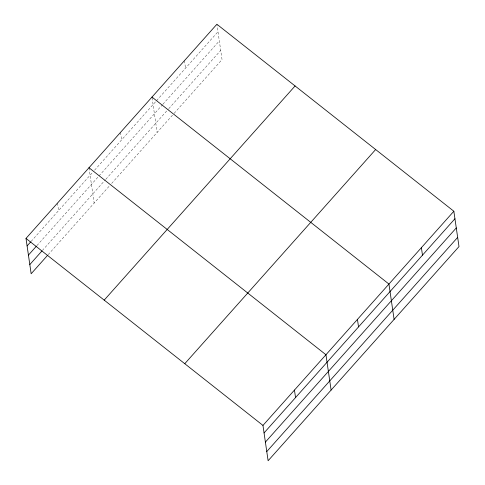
<?xml version="1.0" encoding="UTF-8"?>
<svg xmlns="http://www.w3.org/2000/svg" width="485" height="485" viewBox="0 0 485 485"><rect width="100%" height="100%" fill="white"/><g stroke="black" fill="none" stroke-linecap="round" stroke-linejoin="round"><path stroke-width="0.36" stroke-dasharray="2.42 1.82" d="M31.095 241.439L92.586 172.442M94.587 170.199L156.079 101.213M156.576 100.65L217.983 31.755M36.939 245.574L162.408 104.796M162.905 104.233L219.323 40.94M42.316 250.551L105.306 179.874M105.809 179.311L168.283 109.216M168.78 108.658L220.699 50.404M48.154 254.686L109.646 185.694M111.647 183.445L173.618 113.92M174.115 113.357L222.039 59.582L216.989 24.935M184.439 60.661L185.531 68.161M152.084 97.752L157.14 132.405M120.492 132.405L121.583 139.91M88.998 167.743L94.151 203.082M57.497 203.082L58.594 210.587"/><path stroke-width="0.73" d="M26.002 238.42L216.886 24.25L453.845 211.242L458.998 246.58L268.114 460.75L262.961 425.418L26.002 238.42L31.155 273.758L47.657 255.249M27.099 245.925L30.597 241.997M28.439 255.11L36.436 246.137M29.815 264.574L41.819 251.109M104.196 300.13L295.08 85.96M184.761 363.708L375.645 149.538M262.961 425.418L453.845 211.242M264.052 432.917L454.936 218.747M265.392 442.102L456.276 227.932M266.774 451.565L457.658 237.395M151.987 97.067L388.94 284.058L394.099 319.397M88.998 167.743L325.95 354.741L331.103 390.073M421.392 247.653L422.483 255.158M357.445 319.397L358.542 326.902M294.456 390.079L295.547 397.579"/></g></svg>
